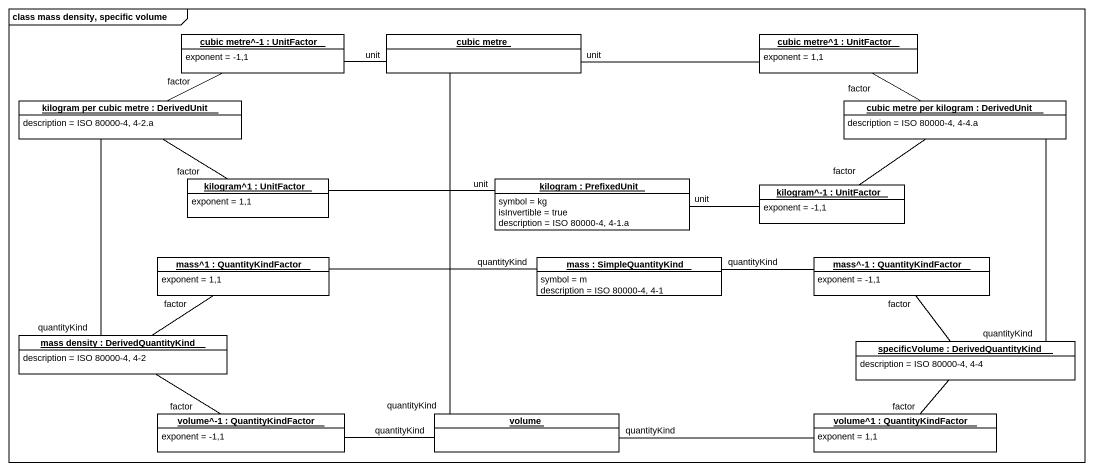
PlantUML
@startuml
mainframe class mass density, specific volume
hide circle
hide empty members
object "cubic metre^-1 : UnitFactor" as cubic_metre_1 #FFFFFF {
  exponent = -1,1
}
object "cubic metre" as cubic_metre #FFFFFF
object "cubic metre^1 : UnitFactor" as cubic_metre_1_2 #FFFFFF {
  exponent = 1,1
}
object "kilogram per cubic metre : DerivedUnit" as kilogram_per_cubic_metre #FFFFFF {
  description = ISO 80000-4, 4-2.a
}
object "cubic metre per kilogram : DerivedUnit" as cubic_metre_per_kilogram #FFFFFF {
  description = ISO 80000-4, 4-4.a
}
object "kilogram^1 : UnitFactor" as kilogram_1 #FFFFFF {
  exponent = 1,1
}
object "kilogram : PrefixedUnit" as kilogram #FFFFFF {
  symbol = kg
  isInvertible = true
  description = ISO 80000-4, 4-1.a
}
object "kilogram^-1 : UnitFactor" as kilogram_1_2 #FFFFFF {
  exponent = -1,1
}
object "mass^1 : QuantityKindFactor" as mass_1 #FFFFFF {
  exponent = 1,1
}
object "mass : SimpleQuantityKind" as mass #FFFFFF {
  symbol = m
  description = ISO 80000-4, 4-1
}
object "mass^-1 : QuantityKindFactor" as mass_1_2 #FFFFFF {
  exponent = -1,1
}
object "mass density : DerivedQuantityKind" as mass_density #FFFFFF {
  description = ISO 80000-4, 4-2
}
object "specificVolume : DerivedQuantityKind" as specificVolume #FFFFFF {
  description = ISO 80000-4, 4-4
}
object "volume^-1 : QuantityKindFactor" as volume_1 #FFFFFF {
  exponent = -1,1
}
object volume #FFFFFF
object "volume^1 : QuantityKindFactor" as volume_1_2 #FFFFFF {
  exponent = 1,1
}
cubic_metre_1 -left- kilogram_per_cubic_metre : factor
cubic_metre -left- cubic_metre_1 : unit
cubic_metre -right- cubic_metre_1_2 : unit
cubic_metre -- volume : quantityKind
cubic_metre_1_2 -right- cubic_metre_per_kilogram : factor
kilogram_per_cubic_metre -- mass_density : quantityKind
cubic_metre_per_kilogram -- specificVolume : quantityKind
kilogram_1 -up- kilogram_per_cubic_metre : factor
kilogram -left- kilogram_1 : unit
kilogram -right- kilogram_1_2 : unit
kilogram_1_2 -up- cubic_metre_per_kilogram : factor
mass_1 -- mass_density : factor
mass -left- mass_1 : quantityKind
mass -right- mass_1_2 : quantityKind
mass_1_2 -- specificVolume : factor
volume_1 -up- mass_density : factor
volume -left- volume_1 : quantityKind
volume -right- volume_1_2 : quantityKind
volume_1_2 -up- specificVolume : factor
@enduml
